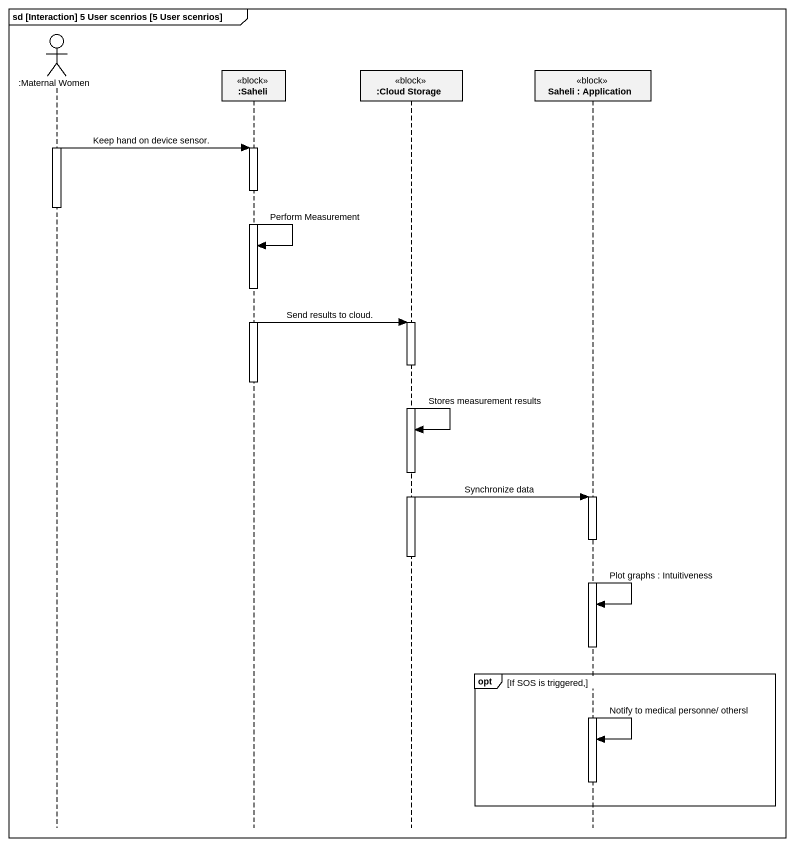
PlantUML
@startuml
mainframe sd [Interaction] 5 User scenrios [5 User scenrios]
hide footbox
actor ":Maternal Women" as Maternal_Women
participant ":Saheli" as Saheli <<block>>
participant ":Cloud Storage" as Cloud_Storage <<block>>
participant "Saheli : Application" as Saheli_2 <<block>>

activate Maternal_Women
Maternal_Women -> Saheli : Keep hand on device sensor.
activate Saheli
deactivate Maternal_Women
Saheli -> Saheli : Perform Measurement
Saheli -> Cloud_Storage : Send results to cloud.
activate Cloud_Storage
deactivate Saheli
Cloud_Storage -> Cloud_Storage : Stores measurement results
Cloud_Storage -> Saheli_2 : Synchronize data
activate Saheli_2
deactivate Cloud_Storage
Saheli_2 -> Saheli_2 : Plot graphs : Intuitiveness
opt If SOS is triggered,
  Saheli_2 -> Saheli_2 : Notify to medical personne/ othersl
  deactivate Saheli_2
end
@enduml
